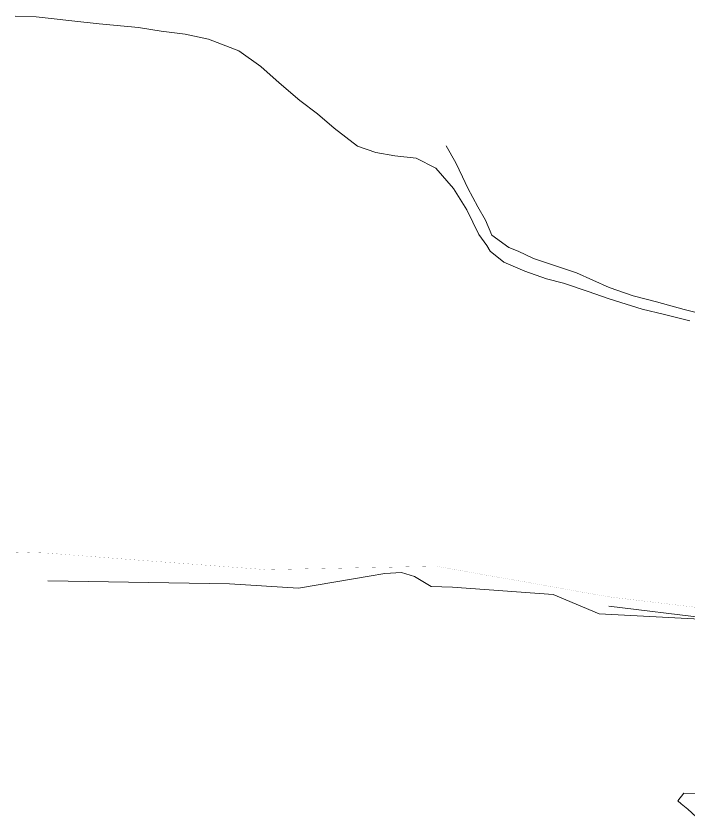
# Model space of a CAD drawing. Header units: millimetres. Extents: x 605783 to 622482, y 1302882 to 1322290.
# Drawn here: x 619623 to 620579, y 1321153 to 1322290 of the extents above; entities that cross this region are included whole.
import ezdxf

# ---------------------------------------------------------------- set-up
doc = ezdxf.new("R2010")
doc.units = ezdxf.units.MM
doc.layers.add('2', color=7, linetype='Continuous')
doc.layers.add('CVL_CUADCON_LIN', color=8, linetype='Continuous')

msp = doc.modelspace()

# ---------------------------------------------------------------- linework, layer by layer
at = {"layer": '2', "color": 1, "linetype": 'Continuous', "lineweight": 5}
for points in [[(620579.71392, 1321857.78593), (620543.83492, 1321866.73193), (620512.28392, 1321874.17793), (620489.62892, 1321881.16493), (620463.91892, 1321889.15193), (620435.40292, 1321899.15593), (620400.26792, 1321911.15593), (620376.34792, 1321917.11993), (620345.53892, 1321928.12693), (620315.48292, 1321940.66293), (620296.33392, 1321956.31093), (620291.45692, 1321964.66893), (620280.18592, 1321980.10593), (620263.20792, 1322015.33193), (620244.22692, 1322045.46493), (620219.15692, 1322074.29293), (620191.12192, 1322088.61893), (620161.12192, 1322091.75393), (620134.16092, 1322096.42993), (620107.68092, 1322105.68293), (620074.75392, 1322131.16293), (620051.00292, 1322151.61193), (620025.99192, 1322170.27593), (619996.62392, 1322195.26793), (619970.82292, 1322218.75493), (619939.18692, 1322240.68493), (619896.40192, 1322257.21493), (619863.32692, 1322264.65193), (619829.25492, 1322268.77993), (619796.95592, 1322273.93493), (619741.02592, 1322279.20993), (619702.12592, 1322283.31093), (619673.13992, 1322286.70493), (619651.52992, 1322288.87093), (619621.79392, 1322290.22793)], [(620618.81792, 1321862.07193), (620571.74492, 1321873.49593), (620532.54892, 1321884.71093), (620499.46792, 1321893.16393), (620465.09692, 1321904.91393), (620418.98492, 1321925.49093), (620357.88192, 1321946.23893), (620336.22392, 1321956.53493), (620322.72792, 1321961.54193), (620298.74092, 1321978.93993), (620289.71992, 1322000.48893), (620278.93792, 1322019.23293), (620264.80492, 1322046.08893), (620257.08892, 1322061.80093), (620247.31592, 1322081.82093), (620233.70692, 1322105.88493)], [(620618.81792, 1321862.07193), (620571.74492, 1321873.49593), (620532.54892, 1321884.71093), (620499.46792, 1321893.16393), (620465.09692, 1321904.91393), (620418.98492, 1321925.49093), (620357.88192, 1321946.23893), (620336.22392, 1321956.53493), (620322.72792, 1321961.54193), (620298.74092, 1321978.93993), (620289.71992, 1322000.48893), (620278.93792, 1322019.23293), (620264.80492, 1322046.08893), (620257.08892, 1322061.80093), (620247.31592, 1322081.82093), (620233.70692, 1322105.88493)], [(619668.26492, 1321488.57393), (619926.13992, 1321484.13293), (620023.98492, 1321478.15393), (620124.46192, 1321495.06993), (620146.53492, 1321499.02593), (620170.40392, 1321500.45093), (620188.99092, 1321494.46893), (620212.46092, 1321480.38493), (620242.95092, 1321479.56393), (620385.53592, 1321469.29693), (620451.01592, 1321441.75593), (620639.32692, 1321431.52893), (620702.56192, 1321434.22393), (620749.52292, 1321439.10193), (620800.56392, 1321441.97293), (620842.20192, 1321445.29193), (620878.50892, 1321448.06793), (620913.04492, 1321449.81493), (620920.94992, 1321449.97093)], [(620588.70292, 1321153.35093), (620576.93892, 1321164.45993), (620567.73992, 1321172.02793), (620562.88392, 1321176.31793), (620571.44492, 1321187.04993), (620901.47992, 1321180.53193)]]:
    msp.add_lwpolyline(points, dxfattribs=at)
at = {"layer": 'CVL_CUADCON_LIN', "color": 1, "lineweight": 5, "ltscale": 0.5}
msp.add_line((620464.60034, 1321452.47088), (620639.32692, 1321431.52893), dxfattribs=at)
at = {"layer": 'CVL_CUADCON_LIN', "color": 1, "lineweight": 5, "ltscale": 0.5, "const_width": 0.1, "flags": 128}
msp.add_lwpolyline([(617954.54167, 1321250.9017), (618630.52251, 1321461.85949), (619093.33428, 1321544.7629), (619665.84954, 1321528.01482), (619798.58455, 1321517.77424), (619978.07369, 1321504.42419), (620219.90332, 1321509.22391), (620466.54309, 1321465.57051), (620640.07447, 1321444.77181), (620887.77351, 1321446.3836), (621028.71023, 1321377.53137), (621146.89613, 1321348.26103), (621483.91198, 1321335.66422), (621519.28898, 1321358.61182)], dxfattribs=at)

doc.saveas('drawing.dxf')
